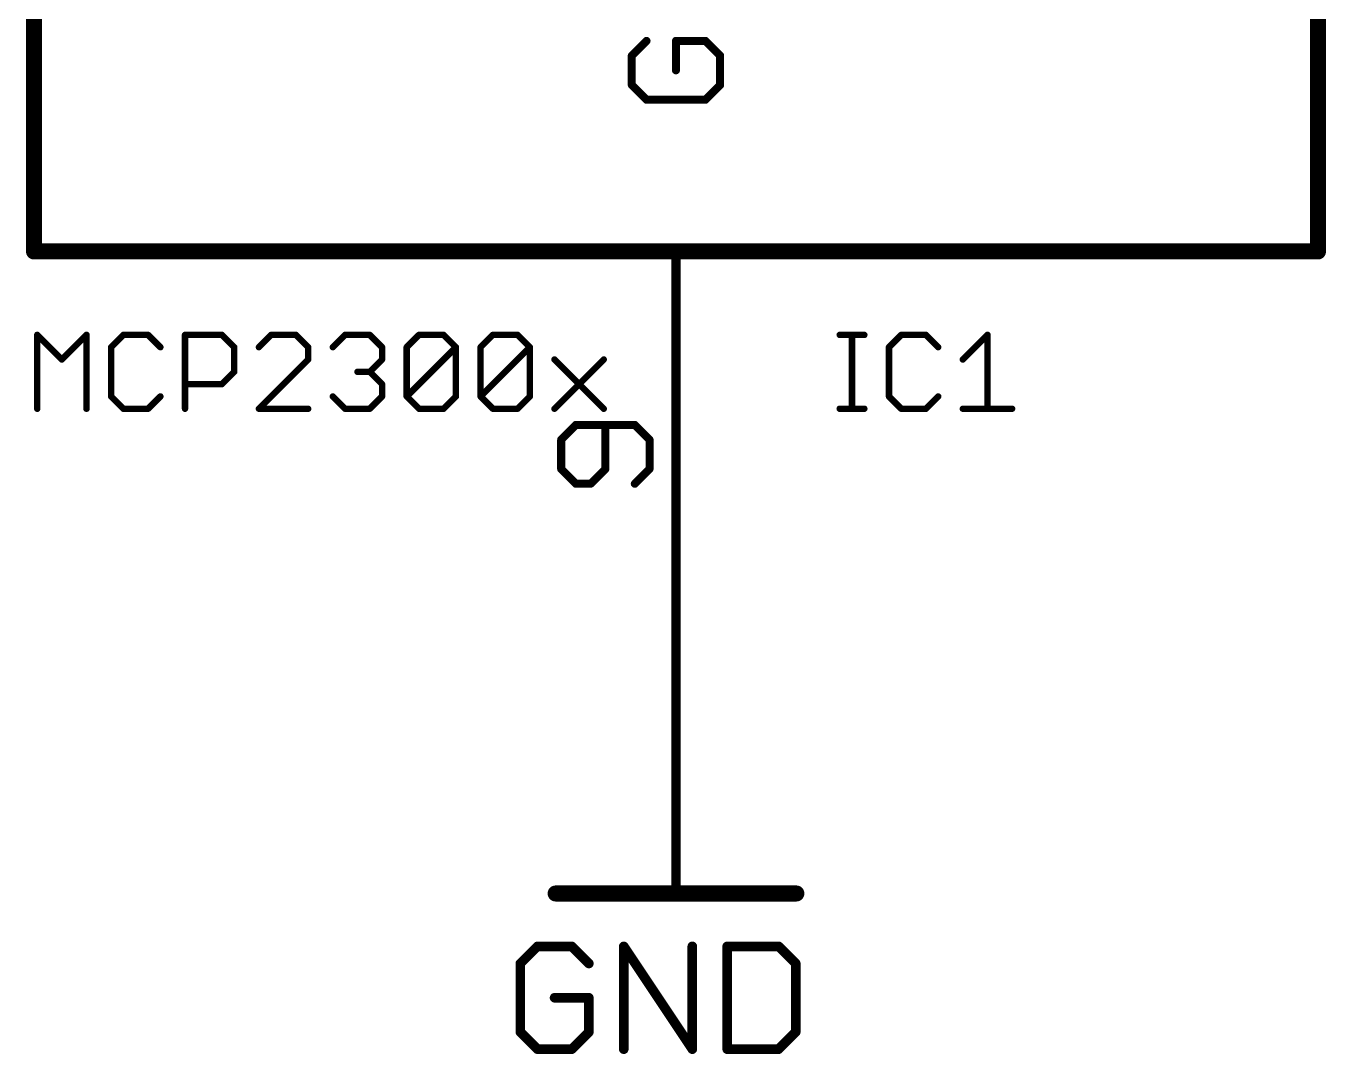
# Model space of a CAD drawing. Extents: x -48 to 226, y 23 to 111.
# Drawn here: x 22.73 to 43.31, y 30.48 to 46.75 of the extents above; entities that cross this region are included whole.
import ezdxf

# ---------------------------------------------------------------- set-up
doc = ezdxf.new("R2010")
doc.units = 0
for name, color, linetype in [('91', 94, 'CONTINUOUS'), ('94', 14, 'CONTINUOUS'), ('95', 251, 'CONTINUOUS'), ('96', 251, 'CONTINUOUS')]:
    doc.layers.add(name, color=color, linetype=linetype)

msp = doc.modelspace()

# ---------------------------------------------------------------- linework, layer by layer
at = {"layer": '91', "const_width": 0.1524}
msp.add_lwpolyline([(33.02, 38.1), (33.02, 35.56)], dxfattribs=at)
at = {"layer": '91', "const_width": 0.0762}
for points in [[(33.0581, 38.1, 1), (32.9819, 38.1)], [(32.9819, 35.56, 1), (33.0581, 35.56)]]:
    msp.add_lwpolyline(points, format="xyb", dxfattribs=at)
at = {"layer": '94'}
for points, const_width in [([(22.86, 43.18), (22.86, 76.2)], 0.254), ([(43.18, 76.2), (43.18, 43.18)], 0.254), ([(43.18, 43.18), (22.86, 43.18)], 0.254), ([(33.02, 38.1), (33.02, 43.18)], 0.1524), ([(33.02, 35.56), (33.02, 33.02)], 0.1524), ([(31.115, 33.02), (34.925, 33.02)], 0.254)]:
    msp.add_lwpolyline(points, dxfattribs=dict(at, const_width=const_width))
for points, const_width in [([(22.86, 43.2435, 1), (22.86, 43.1165)], 0.127), ([(22.7965, 43.18, 1), (22.9235, 43.18)], 0.127), ([(33.0581, 43.18, 1), (32.9819, 43.18)], 0.0762), ([(43.1165, 43.18, 1), (43.2435, 43.18)], 0.127), ([(43.18, 43.1165, 1), (43.18, 43.2435)], 0.127), ([(32.9819, 38.1, 1), (33.0581, 38.1)], 0.0762), ([(33.0581, 35.56, 1), (32.9819, 35.56)], 0.0762), ([(31.115, 33.0835, 1), (31.115, 32.9565)], 0.127), ([(34.925, 32.9565, 1), (34.925, 33.0835)], 0.127), ([(32.9819, 33.02, 1), (33.0581, 33.02)], 0.0762)]:
    msp.add_lwpolyline(points, format="xyb", dxfattribs=dict(at, const_width=const_width))
at = {"layer": '95'}
for points, const_width in [([(32.5533, 46.5124), (32.3203, 46.2794)], 0.127), ([(33.4855, 46.5124), (33.0194, 46.5124)], 0.127), ([(33.0194, 46.5124), (33.0194, 46.0464)], 0.127), ([(33.7185, 46.2794), (33.4855, 46.5124)], 0.127), ([(32.3203, 46.2794), (32.3203, 45.8133)], 0.127), ([(33.7185, 45.8133), (33.7185, 46.2794)], 0.127), ([(32.3203, 45.8133), (32.5533, 45.5803)], 0.127), ([(33.4855, 45.5803), (33.7185, 45.8133)], 0.127), ([(32.5533, 45.5803), (33.4855, 45.5803)], 0.127), ([(35.6108, 41.8602), (36.0006, 41.8602)], 0.1016), ([(35.8057, 40.6908), (35.8057, 41.8602)], 0.1016), ([(36.5853, 41.8602), (36.3904, 41.6653)], 0.1016), ([(36.9751, 41.8602), (36.5853, 41.8602)], 0.1016), ([(37.17, 41.6653), (36.9751, 41.8602)], 0.1016), ([(37.5598, 41.4704), (37.9496, 41.8602)], 0.1016), ([(37.9496, 41.8602), (37.9496, 40.6908)], 0.1016), ([(36.3904, 41.6653), (36.3904, 40.8857)], 0.1016), ([(35.6108, 40.6908), (36.0006, 40.6908)], 0.1016), ([(36.3904, 40.8857), (36.5853, 40.6908)], 0.1016), ([(36.5853, 40.6908), (36.9751, 40.6908)], 0.1016), ([(36.9751, 40.6908), (37.17, 40.8857)], 0.1016), ([(37.5598, 40.6908), (38.3394, 40.6908)], 0.1016), ([(31.4357, 40.4355), (31.2027, 40.2025)], 0.127), ([(32.3679, 40.4355), (31.4357, 40.4355)], 0.127), ([(31.9018, 39.7365), (31.9018, 40.4355)], 0.127), ([(32.6009, 40.2025), (32.3679, 40.4355)], 0.127), ([(31.2027, 40.2025), (31.2027, 39.7365)], 0.127), ([(32.6009, 39.7365), (32.6009, 40.2025)], 0.127), ([(31.2027, 39.7365), (31.4357, 39.5034)], 0.127), ([(31.6688, 39.5034), (31.9018, 39.7365)], 0.127), ([(32.3679, 39.5034), (32.6009, 39.7365)], 0.127), ([(31.4357, 39.5034), (31.6688, 39.5034)], 0.127)]:
    msp.add_lwpolyline(points, dxfattribs=dict(at, const_width=const_width))
for points, const_width in [([(32.5758, 46.49, 1), (32.5309, 46.5349)], 0.0635), ([(33.0194, 46.5442, 1), (33.0194, 46.4807)], 0.0635), ([(33.0512, 46.5124, 1), (32.9877, 46.5124)], 0.0635), ([(33.5079, 46.5349, 1), (33.463, 46.49)], 0.0635), ([(33.4855, 46.4807, 1), (33.4855, 46.5442)], 0.0635), ([(32.3521, 46.2794, 1), (32.2886, 46.2794)], 0.0635), ([(32.2979, 46.3018, 1), (32.3428, 46.2569)], 0.0635), ([(33.7503, 46.2794, 1), (33.6867, 46.2794)], 0.0635), ([(33.696, 46.2569, 1), (33.741, 46.3018)], 0.0635), ([(32.9877, 46.0464, 1), (33.0512, 46.0464)], 0.0635), ([(32.3428, 45.8358, 1), (32.2979, 45.7909)], 0.0635), ([(32.2886, 45.8133, 1), (32.3521, 45.8133)], 0.0635), ([(33.6867, 45.8133, 1), (33.7503, 45.8133)], 0.0635), ([(33.741, 45.7909, 1), (33.696, 45.8358)], 0.0635), ([(32.5533, 45.6121, 1), (32.5533, 45.5485)], 0.0635), ([(32.5309, 45.5578, 1), (32.5758, 45.6028)], 0.0635), ([(33.463, 45.6028, 1), (33.5079, 45.5578)], 0.0635), ([(33.4855, 45.5485, 1), (33.4855, 45.6121)], 0.0635), ([(35.6108, 41.8856, 1), (35.6108, 41.8348)], 0.0508), ([(35.8311, 41.8602, 1), (35.7803, 41.8602)], 0.0508), ([(36.0006, 41.8348, 1), (36.0006, 41.8856)], 0.0508), ([(36.5853, 41.8856, 1), (36.5853, 41.8348)], 0.0508), ([(36.6033, 41.8422, 1), (36.5673, 41.8782)], 0.0508), ([(36.9931, 41.8782, 1), (36.9571, 41.8422)], 0.0508), ([(36.9751, 41.8348, 1), (36.9751, 41.8856)], 0.0508), ([(37.975, 41.8602, 1), (37.9242, 41.8602)], 0.0508), ([(37.9676, 41.8422, 1), (37.9316, 41.8782)], 0.0508), ([(36.3724, 41.6833, 1), (36.4084, 41.6473)], 0.0508), ([(36.4158, 41.6653, 1), (36.365, 41.6653)], 0.0508), ([(37.152, 41.6473, 1), (37.188, 41.6833)], 0.0508), ([(37.5418, 41.4884, 1), (37.5778, 41.4524)], 0.0508), ([(35.6108, 40.7162, 1), (35.6108, 40.6654)], 0.0508), ([(36.0006, 40.6654, 1), (36.0006, 40.7162)], 0.0508), ([(36.4084, 40.9037, 1), (36.3724, 40.8677)], 0.0508), ([(36.365, 40.8857, 1), (36.4158, 40.8857)], 0.0508), ([(36.5853, 40.7162, 1), (36.5853, 40.6654)], 0.0508), ([(36.9751, 40.6654, 1), (36.9751, 40.7162)], 0.0508), ([(37.188, 40.8677, 1), (37.152, 40.9037)], 0.0508), ([(37.5598, 40.7162, 1), (37.5598, 40.6654)], 0.0508), ([(38.3394, 40.6654, 1), (38.3394, 40.7162)], 0.0508), ([(35.7803, 40.6908, 1), (35.8311, 40.6908)], 0.0508), ([(36.5673, 40.6728, 1), (36.6033, 40.7088)], 0.0508), ([(36.9571, 40.7088, 1), (36.9931, 40.6728)], 0.0508), ([(37.9242, 40.6908, 1), (37.975, 40.6908)], 0.0508), ([(31.4357, 40.4673, 1), (31.4357, 40.4038)], 0.0635), ([(31.4582, 40.4131, 1), (31.4133, 40.458)], 0.0635), ([(31.9336, 40.4355, 1), (31.8701, 40.4355)], 0.0635), ([(32.3903, 40.458, 1), (32.3454, 40.4131)], 0.0635), ([(32.3679, 40.4038, 1), (32.3679, 40.4673)], 0.0635), ([(31.2345, 40.2025, 1), (31.171, 40.2025)], 0.0635), ([(31.1803, 40.225, 1), (31.2252, 40.1801)], 0.0635), ([(32.6327, 40.2025, 1), (32.5692, 40.2025)], 0.0635), ([(32.5784, 40.1801, 1), (32.6234, 40.225)], 0.0635), ([(31.2252, 39.7589, 1), (31.1803, 39.714)], 0.0635), ([(31.171, 39.7365, 1), (31.2345, 39.7365)], 0.0635), ([(31.8701, 39.7365, 1), (31.9336, 39.7365)], 0.0635), ([(31.9243, 39.714, 1), (31.8794, 39.7589)], 0.0635), ([(32.5692, 39.7365, 1), (32.6327, 39.7365)], 0.0635), ([(32.6234, 39.714, 1), (32.5784, 39.7589)], 0.0635), ([(31.4357, 39.5352, 1), (31.4357, 39.4717)], 0.0635), ([(31.4133, 39.481, 1), (31.4582, 39.5259)], 0.0635), ([(31.6463, 39.5259, 1), (31.6912, 39.481)], 0.0635), ([(31.6688, 39.4717, 1), (31.6688, 39.5352)], 0.0635), ([(32.3454, 39.5259, 1), (32.3903, 39.481)], 0.0635)]:
    msp.add_lwpolyline(points, format="xyb", dxfattribs=dict(at, const_width=const_width))
at = {"layer": '96'}
for points, const_width in [([(22.9288, 41.8782, 1), (22.8928, 41.8422)], 0.0508), ([(22.9362, 41.8602, 1), (22.8854, 41.8602)], 0.0508), ([(23.7158, 41.8602, 1), (23.665, 41.8602)], 0.0508), ([(23.7084, 41.8422, 1), (23.6724, 41.8782)], 0.0508), ([(24.2751, 41.8856, 1), (24.2751, 41.8348)], 0.0508), ([(24.2931, 41.8422, 1), (24.2571, 41.8782)], 0.0508), ([(24.6829, 41.8782, 1), (24.6469, 41.8422)], 0.0508), ([(24.6649, 41.8348, 1), (24.6649, 41.8856)], 0.0508), ([(25.275, 41.8602, 1), (25.2242, 41.8602)], 0.0508), ([(25.2496, 41.8856, 1), (25.2496, 41.8348)], 0.0508), ([(25.8523, 41.8782, 1), (25.8163, 41.8422)], 0.0508), ([(25.8343, 41.8348, 1), (25.8343, 41.8856)], 0.0508), ([(26.6139, 41.8856, 1), (26.6139, 41.8348)], 0.0508), ([(26.6318, 41.8422, 1), (26.5959, 41.8782)], 0.0508), ([(27.0216, 41.8782, 1), (26.9857, 41.8422)], 0.0508), ([(27.0037, 41.8348, 1), (27.0037, 41.8856)], 0.0508), ([(27.7833, 41.8856, 1), (27.7833, 41.8348)], 0.0508), ([(27.8012, 41.8422, 1), (27.7653, 41.8782)], 0.0508), ([(28.191, 41.8782, 1), (28.1551, 41.8422)], 0.0508), ([(28.1731, 41.8348, 1), (28.1731, 41.8856)], 0.0508), ([(28.9527, 41.8856, 1), (28.9527, 41.8348)], 0.0508), ([(28.9706, 41.8422, 1), (28.9347, 41.8782)], 0.0508), ([(29.3604, 41.8782, 1), (29.3245, 41.8422)], 0.0508), ([(29.3425, 41.8348, 1), (29.3425, 41.8856)], 0.0508), ([(30.1221, 41.8856, 1), (30.1221, 41.8348)], 0.0508), ([(30.14, 41.8422, 1), (30.1041, 41.8782)], 0.0508), ([(30.5298, 41.8782, 1), (30.4939, 41.8422)], 0.0508), ([(30.5119, 41.8348, 1), (30.5119, 41.8856)], 0.0508), ([(24.0622, 41.6833, 1), (24.0982, 41.6473)], 0.0508), ([(24.1056, 41.6653, 1), (24.0548, 41.6653)], 0.0508), ([(24.8418, 41.6473, 1), (24.8778, 41.6833)], 0.0508), ([(26.0546, 41.6653, 1), (26.0038, 41.6653)], 0.0508), ([(26.0112, 41.6473, 1), (26.0472, 41.6833)], 0.0508), ([(26.401, 41.6833, 1), (26.437, 41.6473)], 0.0508), ([(27.224, 41.6653, 1), (27.1732, 41.6653)], 0.0508), ([(27.1806, 41.6473, 1), (27.2165, 41.6833)], 0.0508), ([(27.5704, 41.6833, 1), (27.6063, 41.6473)], 0.0508), ([(28.3934, 41.6653, 1), (28.3426, 41.6653)], 0.0508), ([(28.35, 41.6473, 1), (28.3859, 41.6833)], 0.0508), ([(28.7398, 41.6833, 1), (28.7757, 41.6473)], 0.0508), ([(28.7832, 41.6653, 1), (28.7324, 41.6653)], 0.0508), ([(29.5628, 41.6653, 1), (29.512, 41.6653)], 0.0508), ([(29.5553, 41.6473, 1), (29.5194, 41.6833)], 0.0508), ([(29.5194, 41.6473, 1), (29.5553, 41.6833)], 0.0508), ([(29.9092, 41.6833, 1), (29.9451, 41.6473)], 0.0508), ([(29.9526, 41.6653, 1), (29.9018, 41.6653)], 0.0508), ([(30.7322, 41.6653, 1), (30.6814, 41.6653)], 0.0508), ([(30.7247, 41.6473, 1), (30.6888, 41.6833)], 0.0508), ([(30.6888, 41.6473, 1), (30.7247, 41.6833)], 0.0508), ([(23.2826, 41.4884, 1), (23.3186, 41.4524)], 0.0508), ([(23.2826, 41.4524, 1), (23.3186, 41.4884)], 0.0508), ([(27.1732, 41.4704, 1), (27.224, 41.4704)], 0.0508), ([(27.2165, 41.4524, 1), (27.1806, 41.4884)], 0.0508), ([(28.3426, 41.4704, 1), (28.3934, 41.4704)], 0.0508), ([(28.3859, 41.4524, 1), (28.35, 41.4884)], 0.0508), ([(31.1145, 41.4884, 1), (31.0786, 41.4524)], 0.0508), ([(31.8941, 41.4524, 1), (31.8582, 41.4884)], 0.0508), ([(26.0038, 41.2755, 1), (26.0546, 41.2755)], 0.0508), ([(26.0472, 41.2575, 1), (26.0112, 41.2935)], 0.0508), ([(27.9782, 41.3009, 1), (27.9782, 41.2501)], 0.0508), ([(28.191, 41.2935, 1), (28.1551, 41.2575)], 0.0508), ([(28.1551, 41.2935, 1), (28.191, 41.2575)], 0.0508), ([(28.1731, 41.2501, 1), (28.1731, 41.3009)], 0.0508), ([(25.2496, 41.106, 1), (25.2496, 41.0552)], 0.0508), ([(25.8163, 41.0986, 1), (25.8523, 41.0626)], 0.0508), ([(25.8343, 41.0552, 1), (25.8343, 41.106)], 0.0508), ([(28.3934, 41.0806, 1), (28.3426, 41.0806)], 0.0508), ([(28.35, 41.0626, 1), (28.3859, 41.0986)], 0.0508), ([(24.0982, 40.9037, 1), (24.0622, 40.8677)], 0.0508), ([(24.0548, 40.8857, 1), (24.1056, 40.8857)], 0.0508), ([(24.2751, 40.7162, 1), (24.2751, 40.6654)], 0.0508), ([(24.6649, 40.6654, 1), (24.6649, 40.7162)], 0.0508), ([(24.8778, 40.8677, 1), (24.8418, 40.9037)], 0.0508), ([(26.419, 40.7162, 1), (26.419, 40.6654)], 0.0508), ([(27.1986, 40.6654, 1), (27.1986, 40.7162)], 0.0508), ([(27.6063, 40.9037, 1), (27.5704, 40.8677)], 0.0508), ([(27.7833, 40.7162, 1), (27.7833, 40.6654)], 0.0508), ([(28.1731, 40.6654, 1), (28.1731, 40.7162)], 0.0508), ([(28.3426, 40.8857, 1), (28.3934, 40.8857)], 0.0508), ([(28.3859, 40.8677, 1), (28.35, 40.9037)], 0.0508), ([(28.7757, 40.9037, 1), (28.7398, 40.8677)], 0.0508), ([(28.7398, 40.9037, 1), (28.7757, 40.8677)], 0.0508), ([(28.7324, 40.8857, 1), (28.7832, 40.8857)], 0.0508), ([(28.9527, 40.7162, 1), (28.9527, 40.6654)], 0.0508), ([(29.3425, 40.6654, 1), (29.3425, 40.7162)], 0.0508), ([(29.512, 40.8857, 1), (29.5628, 40.8857)], 0.0508), ([(29.5553, 40.8677, 1), (29.5194, 40.9037)], 0.0508), ([(29.9451, 40.9037, 1), (29.9092, 40.8677)], 0.0508), ([(29.9092, 40.9037, 1), (29.9451, 40.8677)], 0.0508), ([(29.9018, 40.8857, 1), (29.9526, 40.8857)], 0.0508), ([(30.1221, 40.7162, 1), (30.1221, 40.6654)], 0.0508), ([(30.5119, 40.6654, 1), (30.5119, 40.7162)], 0.0508), ([(30.6814, 40.8857, 1), (30.7322, 40.8857)], 0.0508), ([(30.7247, 40.8677, 1), (30.6888, 40.9037)], 0.0508), ([(22.8854, 40.6908, 1), (22.9362, 40.6908)], 0.0508), ([(23.665, 40.6908, 1), (23.7158, 40.6908)], 0.0508), ([(24.2571, 40.6728, 1), (24.2931, 40.7088)], 0.0508), ([(24.6469, 40.7088, 1), (24.6829, 40.6728)], 0.0508), ([(25.2242, 40.6908, 1), (25.275, 40.6908)], 0.0508), ([(26.401, 40.7088, 1), (26.437, 40.6728)], 0.0508), ([(27.7653, 40.6728, 1), (27.8012, 40.7088)], 0.0508), ([(28.1551, 40.7088, 1), (28.191, 40.6728)], 0.0508), ([(28.9347, 40.6728, 1), (28.9706, 40.7088)], 0.0508), ([(29.3245, 40.7088, 1), (29.3604, 40.6728)], 0.0508), ([(30.1041, 40.6728, 1), (30.14, 40.7088)], 0.0508), ([(30.4939, 40.7088, 1), (30.5298, 40.6728)], 0.0508), ([(31.0786, 40.7088, 1), (31.1145, 40.6728)], 0.0508), ([(31.8582, 40.6728, 1), (31.8941, 40.7088)], 0.0508), ([(30.8274, 32.2213, 1), (30.8274, 32.1451)], 0.0762), ([(30.8543, 32.1562, 1), (30.8004, 32.2101)], 0.0762), ([(31.3966, 32.2101, 1), (31.3428, 32.1562)], 0.0762), ([(31.3697, 32.1451, 1), (31.3697, 32.2213)], 0.0762), ([(32.2315, 32.1832, 1), (32.1553, 32.1832)], 0.0762), ([(32.2251, 32.2043, 1), (32.1617, 32.1621)], 0.0762), ([(33.3161, 32.1832, 1), (33.2399, 32.1832)], 0.0762), ([(33.8686, 32.1832, 1), (33.7924, 32.1832)], 0.0762), ([(33.8305, 32.2213, 1), (33.8305, 32.1451)], 0.0762), ([(34.6709, 32.2101, 1), (34.6171, 32.1562)], 0.0762), ([(34.644, 32.1451, 1), (34.644, 32.2213)], 0.0762), ([(30.5943, 31.912, 1), (30.5181, 31.912)], 0.0762), ([(30.5293, 31.939, 1), (30.5831, 31.8851)], 0.0762), ([(31.6139, 31.8851, 1), (31.6678, 31.939)], 0.0762), ([(34.9533, 31.912, 1), (34.8771, 31.912)], 0.0762), ([(34.8882, 31.8851, 1), (34.9421, 31.939)], 0.0762), ([(31.0985, 31.4078, 1), (31.0985, 31.3316)], 0.0762), ([(31.679, 31.3697, 1), (31.6028, 31.3697)], 0.0762), ([(31.6409, 31.3316, 1), (31.6409, 31.4078)], 0.0762), ([(30.5831, 30.8543, 1), (30.5293, 30.8004)], 0.0762), ([(30.5181, 30.8274, 1), (30.5943, 30.8274)], 0.0762), ([(31.6028, 30.8274, 1), (31.679, 30.8274)], 0.0762), ([(31.6678, 30.8004, 1), (31.6139, 30.8543)], 0.0762), ([(34.8771, 30.8274, 1), (34.9533, 30.8274)], 0.0762), ([(34.9421, 30.8004, 1), (34.8882, 30.8543)], 0.0762), ([(30.8274, 30.5943, 1), (30.8274, 30.5181)], 0.0762), ([(30.8004, 30.5293, 1), (30.8543, 30.5831)], 0.0762), ([(31.3428, 30.5831, 1), (31.3966, 30.5293)], 0.0762), ([(31.3697, 30.5181, 1), (31.3697, 30.5943)], 0.0762), ([(32.1553, 30.5562, 1), (32.2315, 30.5562)], 0.0762), ([(33.2399, 30.5562, 1), (33.3161, 30.5562)], 0.0762), ([(33.2463, 30.5351, 1), (33.3097, 30.5773)], 0.0762), ([(33.8305, 30.5943, 1), (33.8305, 30.5181)], 0.0762), ([(33.7924, 30.5562, 1), (33.8686, 30.5562)], 0.0762), ([(34.6171, 30.5831, 1), (34.6709, 30.5293)], 0.0762), ([(34.644, 30.5181, 1), (34.644, 30.5943)], 0.0762)]:
    msp.add_lwpolyline(points, format="xyb", dxfattribs=dict(at, const_width=const_width))
for points, const_width in [([(22.9108, 40.6908), (22.9108, 41.8602)], 0.1016), ([(22.9108, 41.8602), (23.3006, 41.4704)], 0.1016), ([(23.3006, 41.4704), (23.6904, 41.8602)], 0.1016), ([(23.6904, 41.8602), (23.6904, 40.6908)], 0.1016), ([(24.2751, 41.8602), (24.0802, 41.6653)], 0.1016), ([(24.6649, 41.8602), (24.2751, 41.8602)], 0.1016), ([(24.8598, 41.6653), (24.6649, 41.8602)], 0.1016), ([(25.2496, 40.6908), (25.2496, 41.8602)], 0.1016), ([(25.2496, 41.8602), (25.8343, 41.8602)], 0.1016), ([(25.8343, 41.8602), (26.0292, 41.6653)], 0.1016), ([(26.6139, 41.8602), (26.419, 41.6653)], 0.1016), ([(27.0037, 41.8602), (26.6139, 41.8602)], 0.1016), ([(27.1986, 41.6653), (27.0037, 41.8602)], 0.1016), ([(27.5884, 41.6653), (27.7833, 41.8602)], 0.1016), ([(27.7833, 41.8602), (28.1731, 41.8602)], 0.1016), ([(28.1731, 41.8602), (28.368, 41.6653)], 0.1016), ([(28.7578, 41.6653), (28.9527, 41.8602)], 0.1016), ([(28.9527, 41.8602), (29.3425, 41.8602)], 0.1016), ([(29.3425, 41.8602), (29.5374, 41.6653)], 0.1016), ([(29.9272, 41.6653), (30.1221, 41.8602)], 0.1016), ([(30.1221, 41.8602), (30.5119, 41.8602)], 0.1016), ([(30.5119, 41.8602), (30.7068, 41.6653)], 0.1016), ([(24.0802, 41.6653), (24.0802, 40.8857)], 0.1016), ([(26.0292, 41.6653), (26.0292, 41.2755)], 0.1016), ([(27.1986, 41.4704), (27.1986, 41.6653)], 0.1016), ([(28.368, 41.6653), (28.368, 41.4704)], 0.1016), ([(28.7578, 40.8857), (28.7578, 41.6653)], 0.1016), ([(28.7578, 40.8857), (29.5374, 41.6653)], 0.1016), ([(29.5374, 41.6653), (29.5374, 40.8857)], 0.1016), ([(29.9272, 40.8857), (29.9272, 41.6653)], 0.1016), ([(29.9272, 40.8857), (30.7068, 41.6653)], 0.1016), ([(30.7068, 41.6653), (30.7068, 40.8857)], 0.1016), ([(26.419, 40.6908), (27.1986, 41.4704)], 0.1016), ([(28.368, 41.4704), (28.1731, 41.2755)], 0.1016), ([(31.0966, 41.4704), (31.8762, 40.6908)], 0.1016), ([(31.0966, 40.6908), (31.8762, 41.4704)], 0.1016), ([(26.0292, 41.2755), (25.8343, 41.0806)], 0.1016), ([(28.1731, 41.2755), (27.9782, 41.2755)], 0.1016), ([(28.1731, 41.2755), (28.368, 41.0806)], 0.1016), ([(25.8343, 41.0806), (25.2496, 41.0806)], 0.1016), ([(28.368, 41.0806), (28.368, 40.8857)], 0.1016), ([(24.0802, 40.8857), (24.2751, 40.6908)], 0.1016), ([(24.2751, 40.6908), (24.6649, 40.6908)], 0.1016), ([(24.6649, 40.6908), (24.8598, 40.8857)], 0.1016), ([(27.1986, 40.6908), (26.419, 40.6908)], 0.1016), ([(27.7833, 40.6908), (27.5884, 40.8857)], 0.1016), ([(28.1731, 40.6908), (27.7833, 40.6908)], 0.1016), ([(28.368, 40.8857), (28.1731, 40.6908)], 0.1016), ([(28.9527, 40.6908), (28.7578, 40.8857)], 0.1016), ([(29.3425, 40.6908), (28.9527, 40.6908)], 0.1016), ([(29.5374, 40.8857), (29.3425, 40.6908)], 0.1016), ([(30.1221, 40.6908), (29.9272, 40.8857)], 0.1016), ([(30.5119, 40.6908), (30.1221, 40.6908)], 0.1016), ([(30.7068, 40.8857), (30.5119, 40.6908)], 0.1016), ([(30.8274, 32.1832), (30.5562, 31.912)], 0.1524), ([(31.3697, 32.1832), (30.8274, 32.1832)], 0.1524), ([(31.6409, 31.912), (31.3697, 32.1832)], 0.1524), ([(32.1934, 30.5562), (32.1934, 32.1832)], 0.1524), ([(32.1934, 32.1832), (33.278, 30.5562)], 0.1524), ([(33.278, 30.5562), (33.278, 32.1832)], 0.1524), ([(33.8305, 32.1832), (33.8305, 30.5562)], 0.1524), ([(34.644, 32.1832), (33.8305, 32.1832)], 0.1524), ([(34.9152, 31.912), (34.644, 32.1832)], 0.1524), ([(30.5562, 31.912), (30.5562, 30.8274)], 0.1524), ([(34.9152, 30.8274), (34.9152, 31.912)], 0.1524), ([(31.6409, 31.3697), (31.0985, 31.3697)], 0.1524), ([(31.6409, 30.8274), (31.6409, 31.3697)], 0.1524), ([(30.5562, 30.8274), (30.8274, 30.5562)], 0.1524), ([(31.3697, 30.5562), (31.6409, 30.8274)], 0.1524), ([(34.644, 30.5562), (34.9152, 30.8274)], 0.1524), ([(30.8274, 30.5562), (31.3697, 30.5562)], 0.1524), ([(33.8305, 30.5562), (34.644, 30.5562)], 0.1524)]:
    msp.add_lwpolyline(points, dxfattribs=dict(at, const_width=const_width))

doc.saveas('drawing.dxf')
